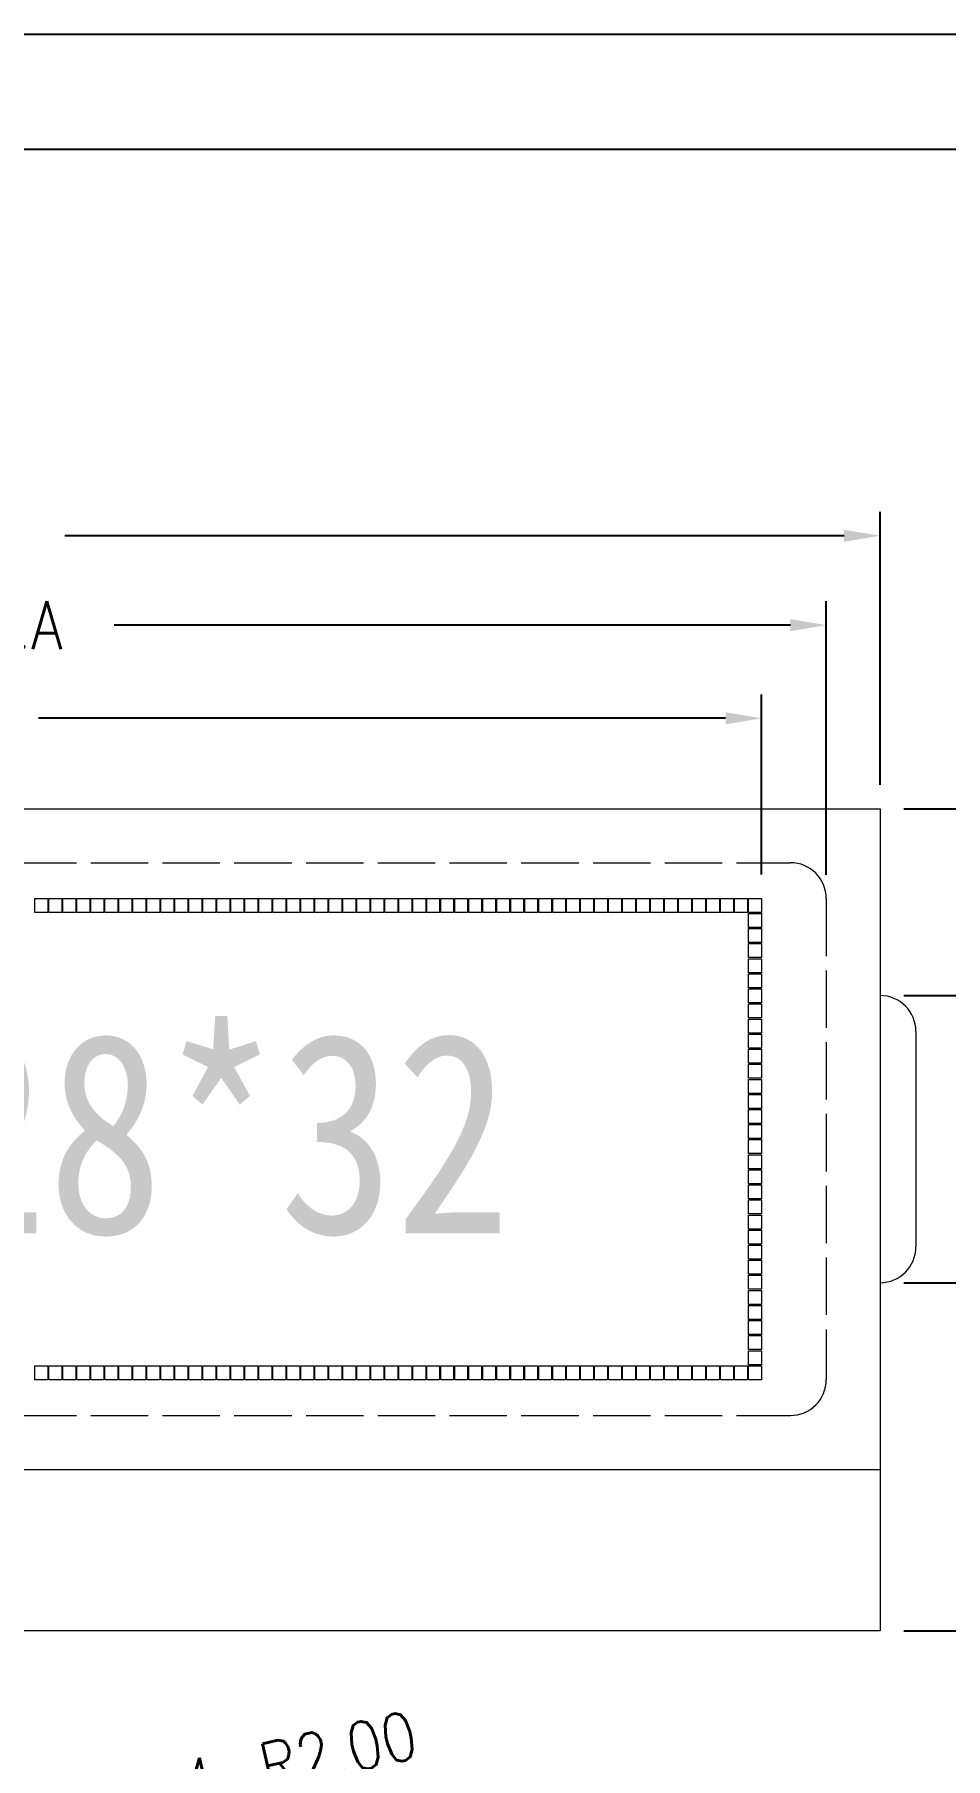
# Model space of a CAD drawing. Extents: x 612 to 1145, y -75 to 210.
# Drawn here: x 707.3 to 745.4, y 138.3 to 210.4 of the extents above; entities that cross this region are included whole.
import ezdxf

# ---------------------------------------------------------------- set-up
doc = ezdxf.new("R2010")
doc.units = 0
doc.linetypes.add('ACAD_ISO02W100', pattern=[15, 12, -3])
doc.layers.get('0').update_dxf_attribs({"linetype": 'CONTINUOUS'})
doc.layers.get('DEFPOINTS').update_dxf_attribs({"linetype": 'CONTINUOUS'})
doc.layers.add('粗实线', color=7, linetype='CONTINUOUS', lineweight=18)
doc.layers.add('细实线', color=7, linetype='CONTINUOUS', lineweight=9)
doc.styles.get("Standard").update_dxf_attribs({"font": 'romans.shx', "width": 0.85})
doc.dimstyles.get("Standard").update_dxf_attribs({"dimtxt": 0.18, "dimasz": 0.18, "dimexe": 0.18, "dimexo": 0.0625, "dimgap": 0.09, "dimtad": 0, "dimtih": 1, "dimtoh": 1, "dimdec": 4, "dimzin": 0, "dimdsep": 46, "dimtxsty": 'Standard', "dimcen": 0.09, "dimadec": 0, "dimazin": 0, "dimtfac": 1, "dimtdec": 4, "dimtofl": 0, "dimtmove": 0, "dimatfit": 3, "dimfxl": 1, "dimtolj": 1, "dimtzin": 0, "dimarcsym": 0})
doc.dimstyles.new('STANDARD$0', dxfattribs={"dimtxt": 2, "dimasz": 1, "dimexe": 0.3, "dimexo": 0, "dimgap": 0.3, "dimtad": 0, "dimzin": 9, "dimdsep": 46, "dimtxsty": 'Standard', "dimcen": 0, "dimclrd": 256, "dimclre": 256, "dimclrt": 256, "dimadec": 1, "dimazin": 2, "dimtp": 0.2, "dimtm": 0.2, "dimtfac": 0.5, "dimtmove": 0, "dimatfit": 3, "dimfxl": 1, "dimarcsym": 0})

# ---------------------------------------------------------------- blocks, each defined once
blk = doc.blocks.new('*D0')
at = {"layer": 'DEFPOINTS', "color": 0}
for p in [(737.663, 181.777), (662.828, 174.249), (737.663, 174.249)]:
    blk.add_point(p, dxfattribs=at)
at = {"layer": '细实线', "color": 0, "lineweight": -2}
for p, q in [((662.828, 175.249), (662.828, 182.777)), ((737.663, 175.249), (737.663, 182.777)), ((664.328, 181.777), (693.053, 181.777)), ((736.163, 181.777), (707.438, 181.777))]:
    blk.add_line(p, q, dxfattribs=at)
at = {"layer": '细实线', "color": 0}
for points in [[(664.328, 182.027), (664.328, 181.527), (662.828, 181.777)], [(736.163, 182.027), (736.163, 181.527), (737.663, 181.777)]]:
    blk.add_solid(points, dxfattribs=at)
at = {"layer": '细实线', "color": 0, "insert": (700.246, 181.777), "char_height": 2, "attachment_point": 5}
blk.add_mtext('\\A1;49.89 A.A', dxfattribs=at)
blk = doc.blocks.new('*D1')
at = {"layer": 'DEFPOINTS', "color": 0}
for p in [(740.371, 185.671), (660.121, 174.242), (740.371, 174.242)]:
    blk.add_point(p, dxfattribs=at)
at = {"layer": '细实线', "color": 0, "lineweight": -2}
for p, q in [((660.121, 175.242), (660.121, 186.671)), ((740.371, 175.242), (740.371, 186.671)), ((661.621, 185.671), (689.896, 185.671)), ((738.871, 185.671), (710.596, 185.671))]:
    blk.add_line(p, q, dxfattribs=at)
at = {"layer": '细实线', "color": 0}
for points in [[(661.621, 185.921), (661.621, 185.421), (660.121, 185.671)], [(738.871, 185.921), (738.871, 185.421), (740.371, 185.671)]]:
    blk.add_solid(points, dxfattribs=at)
at = {"layer": '细实线', "color": 0, "insert": (700.246, 185.671), "char_height": 2, "attachment_point": 5}
blk.add_mtext('\\A1;53.50 min V.A', dxfattribs=at)
blk = doc.blocks.new('*D2')
at = {"layer": 'DEFPOINTS', "color": 0}
for p in [(742.621, 189.407), (657.871, 177.992), (742.621, 177.992)]:
    blk.add_point(p, dxfattribs=at)
at = {"layer": '细实线', "color": 0, "lineweight": -2}
for p, q in [((657.871, 178.992), (657.871, 190.407)), ((742.621, 178.992), (742.621, 190.407)), ((659.371, 189.407), (691.96, 189.407)), ((741.121, 189.407), (708.531, 189.407))]:
    blk.add_line(p, q, dxfattribs=at)
at = {"layer": '细实线', "color": 0}
for points in [[(659.371, 189.657), (659.371, 189.157), (657.871, 189.407)], [(741.121, 189.657), (741.121, 189.157), (742.621, 189.407)]]:
    blk.add_solid(points, dxfattribs=at)
at = {"layer": '细实线', "color": 0, "insert": (700.246, 189.407), "char_height": 2, "attachment_point": 5}
blk.add_mtext('\\A1;56.50%%P0.20', dxfattribs=at)
blk = doc.blocks.new('*D5')
at = {"layer": 'DEFPOINTS', "color": 0}
for p in [(742.621, 177.992), (748.935, 177.992), (742.621, 170.192)]:
    blk.add_point(p, dxfattribs=at)
at = {"layer": '细实线', "color": 0, "lineweight": -2}
for p, q in [((748.935, 179.492), (748.935, 180.992)), ((743.621, 177.992), (749.935, 177.992)), ((743.621, 170.192), (749.935, 170.192)), ((748.935, 168.692), (748.935, 167.192))]:
    blk.add_line(p, q, dxfattribs=at)
at = {"layer": '细实线', "color": 0}
for points in [[(748.685, 179.492), (749.185, 179.492), (748.935, 177.992)], [(748.685, 168.692), (749.185, 168.692), (748.935, 170.192)]]:
    blk.add_solid(points, dxfattribs=at)
at = {"layer": '细实线', "color": 0, "insert": (748.935, 174.092), "char_height": 2, "attachment_point": 5, "rotation": 90}
blk.add_mtext('\\A1;5.20', dxfattribs=at)
blk = doc.blocks.new('*D6')
at = {"layer": 'DEFPOINTS', "color": 0}
for p in [(742.621, 170.192), (742.621, 158.192), (748.935, 158.192)]:
    blk.add_point(p, dxfattribs=at)
at = {"layer": '细实线', "color": 0, "lineweight": -2}
for p, q in [((743.621, 170.192), (749.935, 170.192)), ((748.935, 168.692), (748.935, 159.692)), ((743.621, 158.192), (749.935, 158.192)), ((748.935, 158.192), (748.935, 156.692))]:
    blk.add_line(p, q, dxfattribs=at)
at = {"layer": '细实线', "color": 0}
for points in [[(748.685, 168.692), (749.185, 168.692), (748.935, 170.192)], [(748.685, 159.692), (749.185, 159.692), (748.935, 158.192)]]:
    blk.add_solid(points, dxfattribs=at)
at = {"layer": '细实线', "color": 0, "insert": (748.935, 146.099), "char_height": 2, "attachment_point": 5, "rotation": 90}
blk.add_mtext('\\A1;8.00X1.00 MAX', dxfattribs=at)
blk = doc.blocks.new('*D35')
at = {"layer": 'DEFPOINTS', "color": 0}
for p in [(710.221, 136.41), (707.295, 135.747)]:
    blk.add_point(p, dxfattribs=at)
at = {"layer": '细实线', "color": 0, "lineweight": -2}
blk.add_line((712.189, 136.856), (708.758, 136.079), dxfattribs=at)
at = {"layer": '细实线', "color": 0}
blk.add_solid([(708.702, 136.322), (708.813, 135.835), (707.295, 135.747)], dxfattribs=at)
at = {"layer": '细实线', "color": 0, "insert": (718.335, 138.249), "char_height": 2, "attachment_point": 5, "rotation": 12.76817}
blk.add_mtext('\\A1;4-R2.00', dxfattribs=at)
blk = doc.blocks.new('*D36')
at = {"lineweight": -2}
for p, q in [((743.621, 177.992), (760.255, 177.992)), ((759.255, 176.492), (759.255, 164.367)), ((759.255, 145.142), (759.255, 157.267)), ((743.621, 143.642), (760.255, 143.642))]:
    blk.add_line(p, q, dxfattribs=at)
for points in [[(759.005, 176.492), (759.505, 176.492), (759.255, 177.992)], [(759.005, 145.142), (759.505, 145.142), (759.255, 143.642)]]:
    blk.add_solid(points)
at = {"layer": 'DEFPOINTS', "color": 0}
for p in [(742.621, 177.992), (759.255, 177.992), (742.621, 143.642)]:
    blk.add_point(p, dxfattribs=at)
at = {"insert": (759.255, 160.817), "char_height": 2, "attachment_point": 5, "rotation": 90}
blk.add_mtext('22.9', dxfattribs=at)

msp = doc.modelspace()

# ---------------------------------------------------------------- linework, layer by layer
for p, q in [((813.79879016, 210.3526621), (612.19879016, 210.3526621)), ((808.99879016, 205.5526621), (636.19879016, 205.5526621))]:
    msp.add_line(p, q)
at = {"layer": '粗实线'}
for p, q in [((657.87052438, 177.99194243), (742.62052438, 177.99194243)), ((742.62052438, 177.99194243), (742.62052438, 143.64194243)), ((744.12052438, 168.69194243), (744.12052438, 159.69194243)), ((657.87052438, 150.39194243), (742.62052438, 150.39194243)), ((742.62052438, 143.64194243), (657.87052438, 143.64194243))]:
    msp.add_line(p, q, dxfattribs=at)
at = {"layer": '粗实线', "linetype": 'ACAD_ISO02W100', "ltscale": 0.2}
for p, q in [((661.62052438, 175.74194243), (738.87052438, 175.74194243)), ((740.37052438, 174.24194243), (740.37052438, 154.14194243)), ((661.62052438, 152.64194243), (738.87052438, 152.64194243))]:
    msp.add_line(p, q, dxfattribs=at)
at = {"layer": '粗实线'}
for points in [[(707.82802438, 174.24944243), (707.82802438, 173.66444243), (707.28802438, 173.66444243), (707.28802438, 174.24944243)], [(708.41302438, 174.24944243), (708.41302438, 173.66444243), (707.87302438, 173.66444243), (707.87302438, 174.24944243)], [(708.99802438, 174.24944243), (708.99802438, 173.66444243), (708.45802438, 173.66444243), (708.45802438, 174.24944243)], [(709.58302438, 174.24944243), (709.58302438, 173.66444243), (709.04302438, 173.66444243), (709.04302438, 174.24944243)], [(710.16802438, 174.24944243), (710.16802438, 173.66444243), (709.62802438, 173.66444243), (709.62802438, 174.24944243)], [(710.75302438, 174.24944243), (710.75302438, 173.66444243), (710.21302438, 173.66444243), (710.21302438, 174.24944243)], [(711.33802438, 174.24944243), (711.33802438, 173.66444243), (710.79802438, 173.66444243), (710.79802438, 174.24944243)], [(711.92302438, 174.24944243), (711.92302438, 173.66444243), (711.38302438, 173.66444243), (711.38302438, 174.24944243)], [(712.50802438, 174.24944243), (712.50802438, 173.66444243), (711.96802438, 173.66444243), (711.96802438, 174.24944243)], [(713.09302438, 174.24944243), (713.09302438, 173.66444243), (712.55302438, 173.66444243), (712.55302438, 174.24944243)], [(713.67802438, 174.24944243), (713.67802438, 173.66444243), (713.13802438, 173.66444243), (713.13802438, 174.24944243)], [(714.26302438, 174.24944243), (714.26302438, 173.66444243), (713.72302438, 173.66444243), (713.72302438, 174.24944243)], [(714.84802438, 174.24944243), (714.84802438, 173.66444243), (714.30802438, 173.66444243), (714.30802438, 174.24944243)], [(715.43302438, 174.24944243), (715.43302438, 173.66444243), (714.89302438, 173.66444243), (714.89302438, 174.24944243)], [(716.01802438, 174.24944243), (716.01802438, 173.66444243), (715.47802438, 173.66444243), (715.47802438, 174.24944243)], [(716.60302438, 174.24944243), (716.60302438, 173.66444243), (716.06302438, 173.66444243), (716.06302438, 174.24944243)], [(717.18802438, 174.24944243), (717.18802438, 173.66444243), (716.64802438, 173.66444243), (716.64802438, 174.24944243)], [(717.77302438, 174.24944243), (717.77302438, 173.66444243), (717.23302438, 173.66444243), (717.23302438, 174.24944243)], [(718.35802438, 174.24944243), (718.35802438, 173.66444243), (717.81802438, 173.66444243), (717.81802438, 174.24944243)], [(718.94302438, 174.24944243), (718.94302438, 173.66444243), (718.40302438, 173.66444243), (718.40302438, 174.24944243)], [(719.52802438, 174.24944243), (719.52802438, 173.66444243), (718.98802438, 173.66444243), (718.98802438, 174.24944243)], [(720.11302438, 174.24944243), (720.11302438, 173.66444243), (719.57302438, 173.66444243), (719.57302438, 174.24944243)], [(720.69802438, 174.24944243), (720.69802438, 173.66444243), (720.15802438, 173.66444243), (720.15802438, 174.24944243)], [(721.28302438, 174.24944243), (721.28302438, 173.66444243), (720.74302438, 173.66444243), (720.74302438, 174.24944243)], [(721.86802438, 174.24944243), (721.86802438, 173.66444243), (721.32802438, 173.66444243), (721.32802438, 174.24944243)], [(722.45302438, 174.24944243), (722.45302438, 173.66444243), (721.91302438, 173.66444243), (721.91302438, 174.24944243)], [(723.03802438, 174.24944243), (723.03802438, 173.66444243), (722.49802438, 173.66444243), (722.49802438, 174.24944243)], [(723.62302438, 174.24944243), (723.62302438, 173.66444243), (723.08302438, 173.66444243), (723.08302438, 174.24944243)], [(724.20802438, 174.24944243), (724.20802438, 173.66444243), (723.66802438, 173.66444243), (723.66802438, 174.24944243)], [(724.79302438, 174.24944243), (724.79302438, 173.66444243), (724.25302438, 173.66444243), (724.25302438, 174.24944243)], [(725.37802438, 174.24944243), (725.37802438, 173.66444243), (724.83802438, 173.66444243), (724.83802438, 174.24944243)], [(725.96302438, 174.24944243), (725.96302438, 173.66444243), (725.42302438, 173.66444243), (725.42302438, 174.24944243)], [(726.54802438, 174.24944243), (726.54802438, 173.66444243), (726.00802438, 173.66444243), (726.00802438, 174.24944243)], [(727.13302438, 174.24944243), (727.13302438, 173.66444243), (726.59302438, 173.66444243), (726.59302438, 174.24944243)], [(727.71802438, 174.24944243), (727.71802438, 173.66444243), (727.17802438, 173.66444243), (727.17802438, 174.24944243)], [(728.30302438, 174.24944243), (728.30302438, 173.66444243), (727.76302438, 173.66444243), (727.76302438, 174.24944243)], [(728.88802438, 174.24944243), (728.88802438, 173.66444243), (728.34802438, 173.66444243), (728.34802438, 174.24944243)], [(729.47302438, 174.24944243), (729.47302438, 173.66444243), (728.93302438, 173.66444243), (728.93302438, 174.24944243)], [(730.05802438, 174.24944243), (730.05802438, 173.66444243), (729.51802438, 173.66444243), (729.51802438, 174.24944243)], [(730.64302438, 174.24944243), (730.64302438, 173.66444243), (730.10302438, 173.66444243), (730.10302438, 174.24944243)], [(731.22802438, 174.24944243), (731.22802438, 173.66444243), (730.68802438, 173.66444243), (730.68802438, 174.24944243)], [(731.81302438, 174.24944243), (731.81302438, 173.66444243), (731.27302438, 173.66444243), (731.27302438, 174.24944243)], [(732.39802438, 174.24944243), (732.39802438, 173.66444243), (731.85802438, 173.66444243), (731.85802438, 174.24944243)], [(732.98302438, 174.24944243), (732.98302438, 173.66444243), (732.44302438, 173.66444243), (732.44302438, 174.24944243)], [(733.56802438, 174.24944243), (733.56802438, 173.66444243), (733.02802438, 173.66444243), (733.02802438, 174.24944243)], [(734.15302438, 174.24944243), (734.15302438, 173.66444243), (733.61302438, 173.66444243), (733.61302438, 174.24944243)], [(734.73802438, 174.24944243), (734.73802438, 173.66444243), (734.19802438, 173.66444243), (734.19802438, 174.24944243)], [(735.32302438, 174.24944243), (735.32302438, 173.66444243), (734.78302438, 173.66444243), (734.78302438, 174.24944243)], [(735.90802438, 174.24944243), (735.90802438, 173.66444243), (735.36802438, 173.66444243), (735.36802438, 174.24944243)], [(736.49302438, 174.24944243), (736.49302438, 173.66444243), (735.95302438, 173.66444243), (735.95302438, 174.24944243)], [(737.07802438, 174.24944243), (737.07802438, 173.66444243), (736.53802438, 173.66444243), (736.53802438, 174.24944243)], [(737.66302438, 174.24944243), (737.66302438, 173.66444243), (737.12302438, 173.66444243), (737.12302438, 174.24944243)], [(737.66302438, 173.61944243), (737.66302438, 173.03444243), (737.12302438, 173.03444243), (737.12302438, 173.61944243)], [(737.66302438, 172.98944243), (737.66302438, 172.40444243), (737.12302438, 172.40444243), (737.12302438, 172.98944243)], [(737.66302438, 172.35944243), (737.66302438, 171.77444243), (737.12302438, 171.77444243), (737.12302438, 172.35944243)], [(737.66302438, 171.72944243), (737.66302438, 171.14444243), (737.12302438, 171.14444243), (737.12302438, 171.72944243)], [(737.66302438, 171.09944243), (737.66302438, 170.51444243), (737.12302438, 170.51444243), (737.12302438, 171.09944243)], [(737.66302438, 170.46944243), (737.66302438, 169.88444243), (737.12302438, 169.88444243), (737.12302438, 170.46944243)], [(737.66302438, 169.83944243), (737.66302438, 169.25444243), (737.12302438, 169.25444243), (737.12302438, 169.83944243)], [(737.66302438, 169.20944243), (737.66302438, 168.62444243), (737.12302438, 168.62444243), (737.12302438, 169.20944243)], [(737.66302438, 168.57944243), (737.66302438, 167.99444243), (737.12302438, 167.99444243), (737.12302438, 168.57944243)], [(737.66302438, 167.94944243), (737.66302438, 167.36444243), (737.12302438, 167.36444243), (737.12302438, 167.94944243)], [(737.66302438, 167.31944243), (737.66302438, 166.73444243), (737.12302438, 166.73444243), (737.12302438, 167.31944243)], [(737.66302438, 166.68944243), (737.66302438, 166.10444243), (737.12302438, 166.10444243), (737.12302438, 166.68944243)], [(737.66302438, 166.05944243), (737.66302438, 165.47444243), (737.12302438, 165.47444243), (737.12302438, 166.05944243)], [(737.66302438, 165.42944243), (737.66302438, 164.84444243), (737.12302438, 164.84444243), (737.12302438, 165.42944243)], [(737.66302438, 164.79944243), (737.66302438, 164.21444243), (737.12302438, 164.21444243), (737.12302438, 164.79944243)], [(737.66302438, 164.16944243), (737.66302438, 163.58444243), (737.12302438, 163.58444243), (737.12302438, 164.16944243)], [(737.66302438, 163.53944243), (737.66302438, 162.95444243), (737.12302438, 162.95444243), (737.12302438, 163.53944243)], [(737.66302438, 162.90944243), (737.66302438, 162.32444243), (737.12302438, 162.32444243), (737.12302438, 162.90944243)], [(737.66302438, 162.27944243), (737.66302438, 161.69444243), (737.12302438, 161.69444243), (737.12302438, 162.27944243)], [(737.66302438, 161.64944243), (737.66302438, 161.06444243), (737.12302438, 161.06444243), (737.12302438, 161.64944243)], [(737.66302438, 161.01944243), (737.66302438, 160.43444243), (737.12302438, 160.43444243), (737.12302438, 161.01944243)], [(737.66302438, 160.38944243), (737.66302438, 159.80444243), (737.12302438, 159.80444243), (737.12302438, 160.38944243)], [(737.66302438, 159.75944243), (737.66302438, 159.17444243), (737.12302438, 159.17444243), (737.12302438, 159.75944243)], [(737.66302438, 159.12944243), (737.66302438, 158.54444243), (737.12302438, 158.54444243), (737.12302438, 159.12944243)], [(737.66302438, 158.49944243), (737.66302438, 157.91444243), (737.12302438, 157.91444243), (737.12302438, 158.49944243)], [(737.66302438, 157.86944243), (737.66302438, 157.28444243), (737.12302438, 157.28444243), (737.12302438, 157.86944243)], [(737.66302438, 157.23944243), (737.66302438, 156.65444243), (737.12302438, 156.65444243), (737.12302438, 157.23944243)], [(737.66302438, 156.60944243), (737.66302438, 156.02444243), (737.12302438, 156.02444243), (737.12302438, 156.60944243)], [(737.66302438, 155.97944243), (737.66302438, 155.39444243), (737.12302438, 155.39444243), (737.12302438, 155.97944243)], [(737.66302438, 155.34944243), (737.66302438, 154.76444243), (737.12302438, 154.76444243), (737.12302438, 155.34944243)], [(707.82802438, 154.71944243), (707.82802438, 154.13444243), (707.28802438, 154.13444243), (707.28802438, 154.71944243)], [(708.41302438, 154.71944243), (708.41302438, 154.13444243), (707.87302438, 154.13444243), (707.87302438, 154.71944243)], [(708.99802438, 154.71944243), (708.99802438, 154.13444243), (708.45802438, 154.13444243), (708.45802438, 154.71944243)], [(709.58302438, 154.71944243), (709.58302438, 154.13444243), (709.04302438, 154.13444243), (709.04302438, 154.71944243)], [(710.16802438, 154.71944243), (710.16802438, 154.13444243), (709.62802438, 154.13444243), (709.62802438, 154.71944243)], [(710.75302438, 154.71944243), (710.75302438, 154.13444243), (710.21302438, 154.13444243), (710.21302438, 154.71944243)], [(711.33802438, 154.71944243), (711.33802438, 154.13444243), (710.79802438, 154.13444243), (710.79802438, 154.71944243)], [(711.92302438, 154.71944243), (711.92302438, 154.13444243), (711.38302438, 154.13444243), (711.38302438, 154.71944243)], [(712.50802438, 154.71944243), (712.50802438, 154.13444243), (711.96802438, 154.13444243), (711.96802438, 154.71944243)], [(713.09302438, 154.71944243), (713.09302438, 154.13444243), (712.55302438, 154.13444243), (712.55302438, 154.71944243)], [(713.67802438, 154.71944243), (713.67802438, 154.13444243), (713.13802438, 154.13444243), (713.13802438, 154.71944243)], [(714.26302438, 154.71944243), (714.26302438, 154.13444243), (713.72302438, 154.13444243), (713.72302438, 154.71944243)], [(714.84802438, 154.71944243), (714.84802438, 154.13444243), (714.30802438, 154.13444243), (714.30802438, 154.71944243)], [(715.43302438, 154.71944243), (715.43302438, 154.13444243), (714.89302438, 154.13444243), (714.89302438, 154.71944243)], [(716.01802438, 154.71944243), (716.01802438, 154.13444243), (715.47802438, 154.13444243), (715.47802438, 154.71944243)], [(716.60302438, 154.71944243), (716.60302438, 154.13444243), (716.06302438, 154.13444243), (716.06302438, 154.71944243)], [(717.18802438, 154.71944243), (717.18802438, 154.13444243), (716.64802438, 154.13444243), (716.64802438, 154.71944243)], [(717.77302438, 154.71944243), (717.77302438, 154.13444243), (717.23302438, 154.13444243), (717.23302438, 154.71944243)], [(718.35802438, 154.71944243), (718.35802438, 154.13444243), (717.81802438, 154.13444243), (717.81802438, 154.71944243)], [(718.94302438, 154.71944243), (718.94302438, 154.13444243), (718.40302438, 154.13444243), (718.40302438, 154.71944243)], [(719.52802438, 154.71944243), (719.52802438, 154.13444243), (718.98802438, 154.13444243), (718.98802438, 154.71944243)], [(720.11302438, 154.71944243), (720.11302438, 154.13444243), (719.57302438, 154.13444243), (719.57302438, 154.71944243)], [(720.69802438, 154.71944243), (720.69802438, 154.13444243), (720.15802438, 154.13444243), (720.15802438, 154.71944243)], [(721.28302438, 154.71944243), (721.28302438, 154.13444243), (720.74302438, 154.13444243), (720.74302438, 154.71944243)], [(721.86802438, 154.71944243), (721.86802438, 154.13444243), (721.32802438, 154.13444243), (721.32802438, 154.71944243)], [(722.45302438, 154.71944243), (722.45302438, 154.13444243), (721.91302438, 154.13444243), (721.91302438, 154.71944243)], [(723.03802438, 154.71944243), (723.03802438, 154.13444243), (722.49802438, 154.13444243), (722.49802438, 154.71944243)], [(723.62302438, 154.71944243), (723.62302438, 154.13444243), (723.08302438, 154.13444243), (723.08302438, 154.71944243)], [(724.20802438, 154.71944243), (724.20802438, 154.13444243), (723.66802438, 154.13444243), (723.66802438, 154.71944243)], [(724.79302438, 154.71944243), (724.79302438, 154.13444243), (724.25302438, 154.13444243), (724.25302438, 154.71944243)], [(725.37802438, 154.71944243), (725.37802438, 154.13444243), (724.83802438, 154.13444243), (724.83802438, 154.71944243)], [(725.96302438, 154.71944243), (725.96302438, 154.13444243), (725.42302438, 154.13444243), (725.42302438, 154.71944243)], [(726.54802438, 154.71944243), (726.54802438, 154.13444243), (726.00802438, 154.13444243), (726.00802438, 154.71944243)], [(727.13302438, 154.71944243), (727.13302438, 154.13444243), (726.59302438, 154.13444243), (726.59302438, 154.71944243)], [(727.71802438, 154.71944243), (727.71802438, 154.13444243), (727.17802438, 154.13444243), (727.17802438, 154.71944243)], [(728.30302438, 154.71944243), (728.30302438, 154.13444243), (727.76302438, 154.13444243), (727.76302438, 154.71944243)], [(728.88802438, 154.71944243), (728.88802438, 154.13444243), (728.34802438, 154.13444243), (728.34802438, 154.71944243)], [(729.47302438, 154.71944243), (729.47302438, 154.13444243), (728.93302438, 154.13444243), (728.93302438, 154.71944243)], [(730.05802438, 154.71944243), (730.05802438, 154.13444243), (729.51802438, 154.13444243), (729.51802438, 154.71944243)], [(730.64302438, 154.71944243), (730.64302438, 154.13444243), (730.10302438, 154.13444243), (730.10302438, 154.71944243)], [(731.22802438, 154.71944243), (731.22802438, 154.13444243), (730.68802438, 154.13444243), (730.68802438, 154.71944243)], [(731.81302438, 154.71944243), (731.81302438, 154.13444243), (731.27302438, 154.13444243), (731.27302438, 154.71944243)], [(732.39802438, 154.71944243), (732.39802438, 154.13444243), (731.85802438, 154.13444243), (731.85802438, 154.71944243)], [(732.98302438, 154.71944243), (732.98302438, 154.13444243), (732.44302438, 154.13444243), (732.44302438, 154.71944243)], [(733.56802438, 154.71944243), (733.56802438, 154.13444243), (733.02802438, 154.13444243), (733.02802438, 154.71944243)], [(734.15302438, 154.71944243), (734.15302438, 154.13444243), (733.61302438, 154.13444243), (733.61302438, 154.71944243)], [(734.73802438, 154.71944243), (734.73802438, 154.13444243), (734.19802438, 154.13444243), (734.19802438, 154.71944243)], [(735.32302438, 154.71944243), (735.32302438, 154.13444243), (734.78302438, 154.13444243), (734.78302438, 154.71944243)], [(735.90802438, 154.71944243), (735.90802438, 154.13444243), (735.36802438, 154.13444243), (735.36802438, 154.71944243)], [(736.49302438, 154.71944243), (736.49302438, 154.13444243), (735.95302438, 154.13444243), (735.95302438, 154.71944243)], [(737.07802438, 154.71944243), (737.07802438, 154.13444243), (736.53802438, 154.13444243), (736.53802438, 154.71944243)], [(737.66302438, 154.71944243), (737.66302438, 154.13444243), (737.12302438, 154.13444243), (737.12302438, 154.71944243)]]:
    msp.add_lwpolyline(points, close=True, dxfattribs=at)
at = {"layer": '粗实线', "linetype": 'ACAD_ISO02W100', "ltscale": 0.2}
for centre, start, end in [((738.87052438, 174.24194243), 0, 90), ((738.87052438, 154.14194243), 270, 0)]:
    msp.add_arc(centre, 1.5, start, end, dxfattribs=at)
at = {"layer": '粗实线'}
for centre, start, end in [((742.62052438, 168.69194243), 0, 90), ((742.62052438, 159.69194243), 270, 0)]:
    msp.add_arc(centre, 1.5, start, end, dxfattribs=at)

# ---------------------------------------------------------------- texts
at = {"layer": '粗实线', "insert": (727.17907644, 168.62868418), "char_height": 8.3735116173, "width": 50.3410866483, "attachment_point": 3}
msp.add_mtext('{\\fSimSun|b0|i0|c134|p2;DOTS:128*32}', dxfattribs=at)

# ---------------------------------------------------------------- dimensions: what is measured, and where the dimension line sits
dim = msp.add_linear_dim(base=(759.25479128, 177.99194243), p1=(742.62052438, 143.64194243), p2=(742.62052438, 177.99194243), angle=90, dimstyle='STANDARD$0', override={"dimasz": 1.5, "dimexe": 1, "dimexo": 1, "dimgap": 1, "dimlfac": 0.666667, "dimcen": 1, "dimadec": 2, "dimfxl": 0.18})
dim.commit()
dim.dimension.update_dxf_attribs({"geometry": '*D36', "text_midpoint": (759.25479128, 160.81694243)})
at = {"layer": '细实线'}
for base, p1, p2, text, picture, middle in [((742.62052438, 189.40680207), (657.87052438, 177.99194243), (742.62052438, 177.99194243), '<>%%P0.20', '*D2', (700.24552438, 189.40680207)), ((740.37052438, 185.67096593), (660.12052438, 174.24194243), (740.37052438, 174.24194243), '<> min V.A', '*D1', (700.24552438, 185.67096593)), ((737.66302438, 181.77723733), (662.82802438, 174.24944243), (737.66302438, 174.24944243), '<> A.A', '*D0', (700.24552438, 181.77723733))]:
    dim = msp.add_linear_dim(base=base, p1=p1, p2=p2, text=text, dimstyle='Standard', override={"dimtxt": 2, "dimasz": 1.5, "dimexe": 1, "dimexo": 1, "dimgap": 1, "dimtih": 0, "dimtoh": 0, "dimdec": 2, "dimlfac": 0.666667, "dimcen": 1, "dimadec": 1, "dimfxl": 0.5}, dxfattribs=at)
    dim.commit()
    dim.dimension.update_dxf_attribs({"geometry": picture, "text_midpoint": middle})
dim = msp.add_linear_dim(base=(748.93491649, 177.99194243), p1=(742.62052438, 170.19194243), p2=(742.62052438, 177.99194243), angle=90, dimstyle='Standard', override={"dimtxt": 2, "dimasz": 1.5, "dimexe": 1, "dimexo": 1, "dimgap": 1, "dimtih": 0, "dimtoh": 0, "dimdec": 2, "dimlfac": 0.666667, "dimcen": 1, "dimadec": 1, "dimfxl": 0.5}, dxfattribs=at)
dim.commit()
dim.dimension.update_dxf_attribs({"geometry": '*D5', "text_midpoint": (748.93491649, 174.09194243)})
dim = msp.add_linear_dim(base=(748.93491649, 158.19194243), p1=(742.62052438, 170.19194243), p2=(742.62052438, 158.19194243), angle=90, text='<>X1.00 MAX', dimstyle='Standard', override={"dimtxt": 2, "dimasz": 1.5, "dimexe": 1, "dimexo": 1, "dimgap": 1, "dimtih": 0, "dimtoh": 0, "dimdec": 2, "dimlfac": 0.666667, "dimcen": 1, "dimadec": 1, "dimfxl": 0.5}, dxfattribs=at)
dim.commit()
dim.dimension.update_dxf_attribs({"geometry": '*D6', "text_midpoint": (748.93491649, 146.09908528)})
dim = msp.add_radius_dim(center=(710.22052438, 136.410062), mpoint=(707.29470755, 135.7470417), text='4-<>', dimstyle='Standard', override={"dimtxt": 2, "dimasz": 1.5, "dimexe": 1, "dimexo": 1, "dimgap": 1, "dimtih": 0, "dimtoh": 0, "dimdec": 2, "dimlfac": 0.666667, "dimcen": 1, "dimadec": 1, "dimfxl": 0.5}, dxfattribs=at)
dim.commit()
dim.dimension.update_dxf_attribs({"geometry": '*D35', "text_midpoint": (718.33519223, 138.24892951), "dimtype": 164})

doc.saveas('drawing.dxf')
